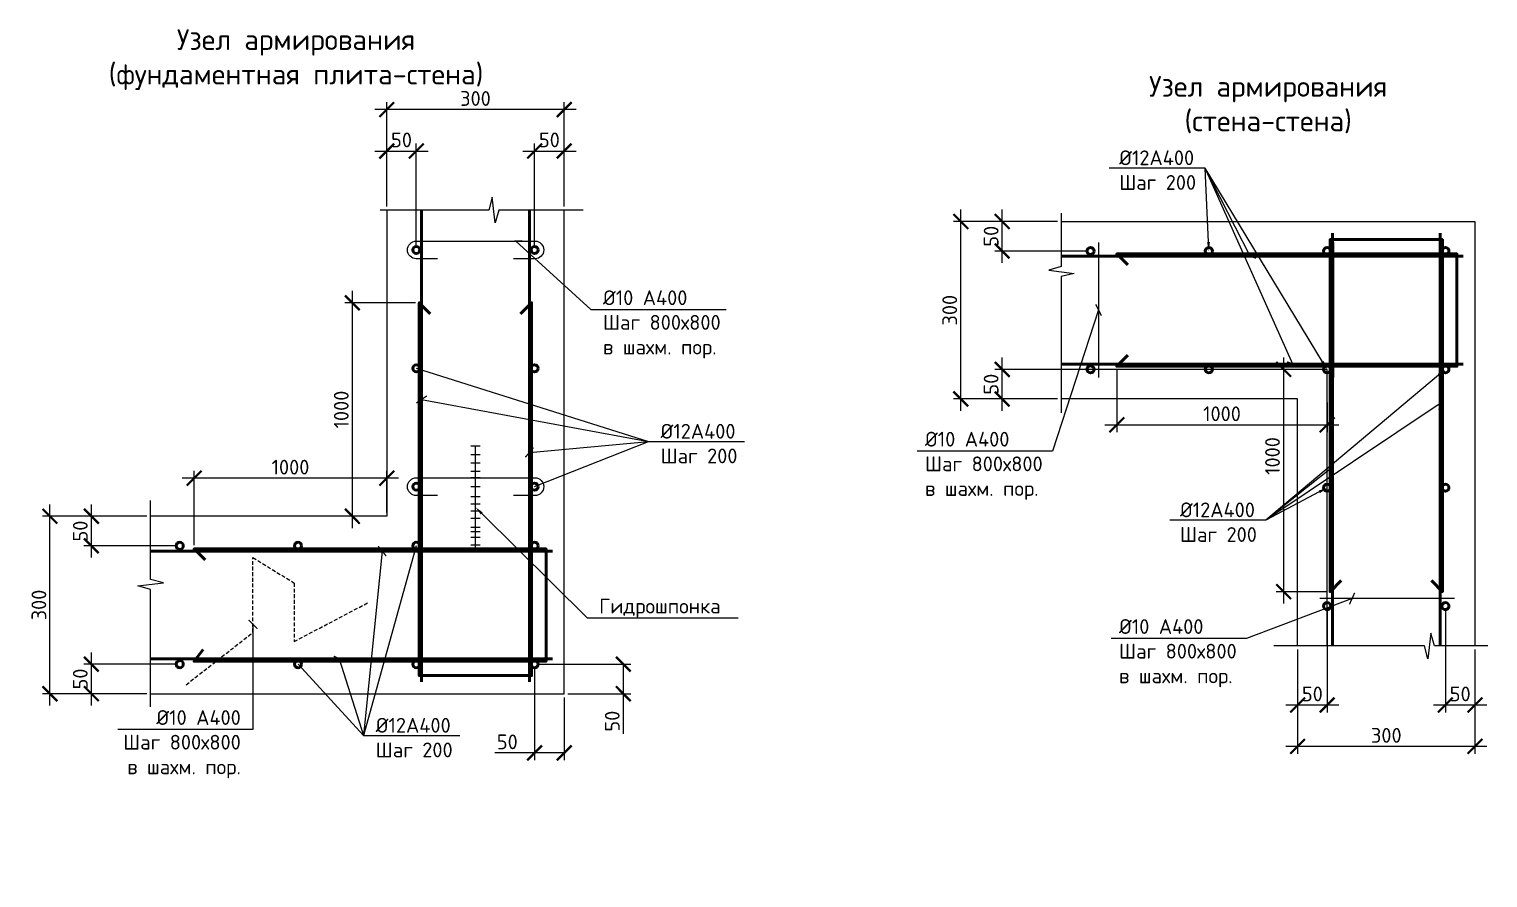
# Model space of a CAD drawing. Header units: millimetres. Extents: x 4549725 to 4654742, y -2132028 to -2073990.
# Drawn here: x 4562671 to 4565137, y -2117847 to -2116412 of the extents above; entities that cross this region are included whole.
import ezdxf
from ezdxf import colors
from ezdxf.entities.mleader import LeaderData, LeaderLine
from ezdxf.math import Vec2, Vec3

# ---------------------------------------------------------------- set-up
doc = ezdxf.new("R2010")
doc.units = ezdxf.units.MM
doc.linetypes.add('HIDDEN', pattern=[9.525, 6.35, -3.175])
doc.layers.get('Defpoints').update_dxf_attribs({"color": 3})
for name, color, linetype, lineweight in [('второстепенные', 7, 'Continuous', 25), ('выноски', 7, 'Continuous', 20), ('невидимые', 7, 'HIDDEN', 18), ('основная конструкция', 7, 'Continuous', 50), ('Текст', 7, 'Continuous', 18)]:
    doc.layers.add(name, color=color, linetype=linetype, lineweight=lineweight)
doc.layers.add('Размеры', color=7, linetype='Continuous')
doc.styles.add('ISOCPEUR', font='isocpeur.ttf')
doc.dimstyles.new('SPDS-ISOCUP', dxfattribs={"dimscale": 100, "dimtxt": 2.5, "dimasz": 2.5, "dimexe": 1.25, "dimexo": 0.625, "dimtad": 1, "dimdec": 0, "dimrnd": 0.001, "dimtxsty": 'ISOCPEUR', "dimblk": 'ARCHTICK', "dimcen": 2.5, "dimdle": 2, "dimadec": 0, "dimazin": 2, "dimtfac": 0.75, "dimtdec": 0, "dimtmove": 1, "dimatfit": 3, "dimfxl": 1, "dimtolj": 1, "dimarcsym": 1})

# ---------------------------------------------------------------- blocks, each defined once
blk = doc.blocks.new('_ArchTick')
at = {"color": 0, "linetype": 'ByBlock', "const_width": 0.15}
blk.add_lwpolyline([(-0.5, -0.5), (0.5, 0.5)], dxfattribs=at)
blk = doc.blocks.new('_None')
blk = doc.blocks.new('*D173')
at = {"layer": 'Defpoints', "color": 0, "transparency": 16777216}
for p in [(4562775.8, -2117485.6), (4562925.3, -2117485.6), (4562875.8, -2117535.6)]:
    blk.add_point(p, dxfattribs=at)
at = {"layer": 'Размеры', "color": 0, "lineweight": -2, "transparency": 16777216}
for p, q in [((4562775.8, -2117555.6), (4562775.8, -2117465.6)), ((4562919.1, -2117485.6), (4562763.3, -2117485.6)), ((4562869.6, -2117535.6), (4562763.3, -2117535.6))]:
    blk.add_line(p, q, dxfattribs=at)
at = {"layer": 'Размеры', "color": 0, "lineweight": -2, "transparency": 16777216, "xscale": 25, "yscale": 25, "zscale": 25}
for p, rotation in [((4562775.8, -2117485.6), 90), ((4562775.8, -2117535.6), 270)]:
    blk.add_blockref('_ArchTick', p, dxfattribs=dict(at, rotation=rotation))
at = {"layer": 'Размеры', "color": 0, "transparency": 16777216, "insert": (4562757.1, -2117510.6), "char_height": 25, "attachment_point": 5, "rotation": 90, "style": 'ISOCPEUR'}
blk.add_mtext('\\A1;50', dxfattribs=at)
blk = doc.blocks.new('*D174')
at = {"layer": 'Defpoints', "color": 0, "transparency": 16777216}
for p in [(4562775.8, -2117235.6), (4562875.8, -2117235.6), (4562925.3, -2117285.6)]:
    blk.add_point(p, dxfattribs=at)
at = {"layer": 'Размеры', "color": 0, "lineweight": -2, "transparency": 16777216}
for p, q in [((4562775.8, -2117305.6), (4562775.8, -2117215.6)), ((4562869.6, -2117235.6), (4562763.3, -2117235.6)), ((4562919.1, -2117285.6), (4562763.3, -2117285.6))]:
    blk.add_line(p, q, dxfattribs=at)
at = {"layer": 'Размеры', "color": 0, "lineweight": -2, "transparency": 16777216, "xscale": 25, "yscale": 25, "zscale": 25}
for p, rotation in [((4562775.8, -2117235.6), 90), ((4562775.8, -2117285.6), 270)]:
    blk.add_blockref('_ArchTick', p, dxfattribs=dict(at, rotation=rotation))
at = {"layer": 'Размеры', "color": 0, "transparency": 16777216, "insert": (4562757.1, -2117260.6), "char_height": 25, "attachment_point": 5, "rotation": 90, "style": 'ISOCPEUR'}
blk.add_mtext('\\A1;50', dxfattribs=at)
blk = doc.blocks.new('*D175')
at = {"layer": 'Defpoints', "color": 0, "transparency": 16777216}
for p in [(4563325.3, -2116618.4), (4563275.3, -2116718.4), (4563325.3, -2116785.6)]:
    blk.add_point(p, dxfattribs=at)
at = {"layer": 'Размеры', "color": 0, "lineweight": -2, "transparency": 16777216}
for p, q in [((4563255.3, -2116618.4), (4563345.3, -2116618.4)), ((4563275.3, -2116712.1), (4563275.3, -2116605.9)), ((4563325.3, -2116779.4), (4563325.3, -2116605.9))]:
    blk.add_line(p, q, dxfattribs=at)
at = {"layer": 'Размеры', "color": 0, "lineweight": -2, "transparency": 16777216, "xscale": 25, "yscale": 25, "zscale": 25, "rotation": 180}
blk.add_blockref('_ArchTick', (4563275.3, -2116618.4), dxfattribs=at)
at = {"layer": 'Размеры', "color": 0, "lineweight": -2, "transparency": 16777216, "xscale": 25, "yscale": 25, "zscale": 25}
blk.add_blockref('_ArchTick', (4563325.3, -2116618.4), dxfattribs=at)
at = {"layer": 'Размеры', "color": 0, "transparency": 16777216, "insert": (4563300.3, -2116599.6), "char_height": 25, "attachment_point": 5, "style": 'ISOCPEUR'}
blk.add_mtext('\\A1;50', dxfattribs=at)
blk = doc.blocks.new('*D176')
at = {"layer": 'Defpoints', "color": 0, "transparency": 16777216}
for p in [(4563575.3, -2116618.4), (4563575.3, -2116718.4), (4563525.3, -2116785.6)]:
    blk.add_point(p, dxfattribs=at)
at = {"layer": 'Размеры', "color": 0, "lineweight": -2, "transparency": 16777216}
for p, q in [((4563505.3, -2116618.4), (4563595.3, -2116618.4)), ((4563525.3, -2116779.4), (4563525.3, -2116605.9)), ((4563575.3, -2116712.1), (4563575.3, -2116605.9))]:
    blk.add_line(p, q, dxfattribs=at)
at = {"layer": 'Размеры', "color": 0, "lineweight": -2, "transparency": 16777216, "xscale": 25, "yscale": 25, "zscale": 25, "rotation": 180}
blk.add_blockref('_ArchTick', (4563525.3, -2116618.4), dxfattribs=at)
at = {"layer": 'Размеры', "color": 0, "lineweight": -2, "transparency": 16777216, "xscale": 25, "yscale": 25, "zscale": 25}
blk.add_blockref('_ArchTick', (4563575.3, -2116618.4), dxfattribs=at)
at = {"layer": 'Размеры', "color": 0, "transparency": 16777216, "insert": (4563550.3, -2116599.6), "char_height": 25, "attachment_point": 5, "style": 'ISOCPEUR'}
blk.add_mtext('\\A1;50', dxfattribs=at)
blk = doc.blocks.new('*D177')
at = {"layer": 'Defpoints', "color": 0, "transparency": 16777216}
for p in [(4563525.3, -2117485.6), (4563575.3, -2117535.6), (4563575.3, -2117635.6)]:
    blk.add_point(p, dxfattribs=at)
at = {"layer": 'Размеры', "color": 0, "lineweight": -2, "transparency": 16777216}
for p, q in [((4563525.3, -2117491.9), (4563525.3, -2117648.1)), ((4563575.3, -2117541.9), (4563575.3, -2117648.1)), ((4563525.3, -2117635.6), (4563457.8, -2117635.6)), ((4563575.3, -2117635.6), (4563505.3, -2117635.6))]:
    blk.add_line(p, q, dxfattribs=at)
at = {"layer": 'Размеры', "color": 0, "lineweight": -2, "transparency": 16777216, "xscale": 25, "yscale": 25, "zscale": 25, "rotation": 180}
blk.add_blockref('_ArchTick', (4563525.3, -2117635.6), dxfattribs=at)
at = {"layer": 'Размеры', "color": 0, "lineweight": -2, "transparency": 16777216, "xscale": 25, "yscale": 25, "zscale": 25}
blk.add_blockref('_ArchTick', (4563575.3, -2117635.6), dxfattribs=at)
at = {"layer": 'Размеры', "color": 0, "transparency": 16777216, "insert": (4563479.1, -2117616.9), "char_height": 25, "attachment_point": 5, "style": 'ISOCPEUR'}
blk.add_mtext('\\A1;50', dxfattribs=at)
blk = doc.blocks.new('*D178')
at = {"layer": 'Defpoints', "color": 0, "transparency": 16777216}
for p in [(4563525.3, -2117485.6), (4563675.3, -2117485.6), (4563575.3, -2117535.6)]:
    blk.add_point(p, dxfattribs=at)
at = {"layer": 'Размеры', "color": 0, "lineweight": -2, "transparency": 16777216}
for p, q in [((4563531.6, -2117485.6), (4563687.8, -2117485.6)), ((4563675.3, -2117485.6), (4563675.3, -2117555.6)), ((4563581.6, -2117535.6), (4563687.8, -2117535.6)), ((4563675.3, -2117535.6), (4563675.3, -2117603.1))]:
    blk.add_line(p, q, dxfattribs=at)
at = {"layer": 'Размеры', "color": 0, "lineweight": -2, "transparency": 16777216, "xscale": 25, "yscale": 25, "zscale": 25}
for p, rotation in [((4563675.3, -2117485.6), 90), ((4563675.3, -2117535.6), 270)]:
    blk.add_blockref('_ArchTick', p, dxfattribs=dict(at, rotation=rotation))
at = {"layer": 'Размеры', "color": 0, "transparency": 16777216, "insert": (4563656.6, -2117581.9), "char_height": 25, "attachment_point": 5, "rotation": 90, "style": 'ISOCPEUR'}
blk.add_mtext('\\A1;50', dxfattribs=at)
blk = doc.blocks.new('*D179')
at = {"layer": 'Defpoints', "color": 0, "transparency": 16777216}
for p in [(4564815.4, -2116987.4), (4564791.8, -2117363.1), (4564870.3, -2117363.1)]:
    blk.add_point(p, dxfattribs=at)
at = {"layer": 'Размеры', "color": 0, "lineweight": -2, "transparency": 16777216}
for p, q in [((4564791.8, -2116967.4), (4564791.8, -2117383.1)), ((4564809.2, -2116987.4), (4564779.3, -2116987.4)), ((4564864, -2117363.1), (4564779.3, -2117363.1))]:
    blk.add_line(p, q, dxfattribs=at)
at = {"layer": 'Размеры', "color": 0, "lineweight": -2, "transparency": 16777216, "xscale": 25, "yscale": 25, "zscale": 25}
for p, rotation in [((4564791.8, -2116987.4), 90), ((4564791.8, -2117363.1), 270)]:
    blk.add_blockref('_ArchTick', p, dxfattribs=dict(at, rotation=rotation))
at = {"layer": 'Размеры', "color": 0, "transparency": 16777216, "insert": (4564773, -2117133.8), "char_height": 25, "attachment_point": 5, "rotation": 90, "style": 'ISOCPEUR'}
blk.add_mtext('\\A1;1000', dxfattribs=at)
blk = doc.blocks.new('*D180')
at = {"layer": 'Defpoints', "color": 0, "transparency": 16777216}
for p in [(4562705.8, -2117235.6), (4562875.8, -2117235.6), (4562875.8, -2117535.6)]:
    blk.add_point(p, dxfattribs=at)
at = {"layer": 'Размеры', "color": 0, "lineweight": -2, "transparency": 16777216}
for p, q in [((4562705.8, -2117555.6), (4562705.8, -2117215.6)), ((4562869.6, -2117235.6), (4562693.3, -2117235.6)), ((4562869.6, -2117535.6), (4562693.3, -2117535.6))]:
    blk.add_line(p, q, dxfattribs=at)
at = {"layer": 'Размеры', "color": 0, "lineweight": -2, "transparency": 16777216, "xscale": 25, "yscale": 25, "zscale": 25}
for p, rotation in [((4562705.8, -2117235.6), 90), ((4562705.8, -2117535.6), 270)]:
    blk.add_blockref('_ArchTick', p, dxfattribs=dict(at, rotation=rotation))
at = {"layer": 'Размеры', "color": 0, "transparency": 16777216, "insert": (4562687.1, -2117385.6), "char_height": 25, "attachment_point": 5, "rotation": 90, "style": 'ISOCPEUR'}
blk.add_mtext('\\A1;300', dxfattribs=at)
blk = doc.blocks.new('*D181')
at = {"layer": 'Defpoints', "color": 0, "transparency": 16777216}
for p in [(4563275.3, -2116548.4), (4563275.3, -2116718.4), (4563575.3, -2116718.4)]:
    blk.add_point(p, dxfattribs=at)
at = {"layer": 'Размеры', "color": 0, "lineweight": -2, "transparency": 16777216}
for p, q in [((4563595.3, -2116548.4), (4563255.3, -2116548.4)), ((4563275.3, -2116712.1), (4563275.3, -2116535.9)), ((4563575.3, -2116712.1), (4563575.3, -2116535.9))]:
    blk.add_line(p, q, dxfattribs=at)
at = {"layer": 'Размеры', "color": 0, "lineweight": -2, "transparency": 16777216, "xscale": 25, "yscale": 25, "zscale": 25, "rotation": 180}
blk.add_blockref('_ArchTick', (4563275.3, -2116548.4), dxfattribs=at)
at = {"layer": 'Размеры', "color": 0, "lineweight": -2, "transparency": 16777216, "xscale": 25, "yscale": 25, "zscale": 25}
blk.add_blockref('_ArchTick', (4563575.3, -2116548.4), dxfattribs=at)
at = {"layer": 'Размеры', "color": 0, "transparency": 16777216, "insert": (4563425.3, -2116529.6), "char_height": 25, "attachment_point": 5, "style": 'ISOCPEUR'}
blk.add_mtext('\\A1;300', dxfattribs=at)
blk = doc.blocks.new('*D182')
at = {"layer": 'Defpoints', "color": 0, "transparency": 16777216}
for p in [(4564509.7, -2116982.2), (4564865.4, -2117037.4), (4564865.4, -2117081.1)]:
    blk.add_point(p, dxfattribs=at)
at = {"layer": 'Размеры', "color": 0, "lineweight": -2, "transparency": 16777216}
for p, q in [((4564509.7, -2116988.5), (4564509.7, -2117093.6)), ((4564865.4, -2117043.6), (4564865.4, -2117093.6)), ((4564489.7, -2117081.1), (4564885.4, -2117081.1))]:
    blk.add_line(p, q, dxfattribs=at)
at = {"layer": 'Размеры', "color": 0, "lineweight": -2, "transparency": 16777216, "xscale": 25, "yscale": 25, "zscale": 25, "rotation": 180}
blk.add_blockref('_ArchTick', (4564509.7, -2117081.1), dxfattribs=at)
at = {"layer": 'Размеры', "color": 0, "lineweight": -2, "transparency": 16777216, "xscale": 25, "yscale": 25, "zscale": 25}
blk.add_blockref('_ArchTick', (4564865.4, -2117081.1), dxfattribs=at)
at = {"layer": 'Размеры', "color": 0, "transparency": 16777216, "insert": (4564687.6, -2117062.4), "char_height": 25, "attachment_point": 5, "style": 'ISOCPEUR'}
blk.add_mtext('\\A1;1000', dxfattribs=at)
blk = doc.blocks.new('*D183')
at = {"layer": 'Defpoints', "color": 0, "transparency": 16777216}
for p in [(4564315.9, -2116987.4), (4564465.4, -2116987.4), (4564415.9, -2117037.4)]:
    blk.add_point(p, dxfattribs=at)
at = {"layer": 'Размеры', "color": 0, "lineweight": -2, "transparency": 16777216}
for p, q in [((4564315.9, -2117057.4), (4564315.9, -2116967.4)), ((4564459.2, -2116987.4), (4564303.4, -2116987.4)), ((4564409.7, -2117037.4), (4564303.4, -2117037.4))]:
    blk.add_line(p, q, dxfattribs=at)
at = {"layer": 'Размеры', "color": 0, "lineweight": -2, "transparency": 16777216, "xscale": 25, "yscale": 25, "zscale": 25}
for p, rotation in [((4564315.9, -2116987.4), 90), ((4564315.9, -2117037.4), 270)]:
    blk.add_blockref('_ArchTick', p, dxfattribs=dict(at, rotation=rotation))
at = {"layer": 'Размеры', "color": 0, "transparency": 16777216, "insert": (4564297.2, -2117012.4), "char_height": 25, "attachment_point": 5, "rotation": 90, "style": 'ISOCPEUR'}
blk.add_mtext('\\A1;50', dxfattribs=at)
blk = doc.blocks.new('*D184')
at = {"layer": 'Defpoints', "color": 0, "transparency": 16777216}
for p in [(4564315.9, -2116737.4), (4564415.9, -2116737.4), (4564465.4, -2116787.4)]:
    blk.add_point(p, dxfattribs=at)
at = {"layer": 'Размеры', "color": 0, "lineweight": -2, "transparency": 16777216}
for p, q in [((4564315.9, -2116807.4), (4564315.9, -2116717.4)), ((4564409.7, -2116737.4), (4564303.4, -2116737.4)), ((4564459.2, -2116787.4), (4564303.4, -2116787.4))]:
    blk.add_line(p, q, dxfattribs=at)
at = {"layer": 'Размеры', "color": 0, "lineweight": -2, "transparency": 16777216, "xscale": 25, "yscale": 25, "zscale": 25}
for p, rotation in [((4564315.9, -2116737.4), 90), ((4564315.9, -2116787.4), 270)]:
    blk.add_blockref('_ArchTick', p, dxfattribs=dict(at, rotation=rotation))
at = {"layer": 'Размеры', "color": 0, "transparency": 16777216, "insert": (4564297.2, -2116762.4), "char_height": 25, "attachment_point": 5, "rotation": 90, "style": 'ISOCPEUR'}
blk.add_mtext('\\A1;50', dxfattribs=at)
blk = doc.blocks.new('*D185')
at = {"layer": 'Defpoints', "color": 0, "transparency": 16777216}
for p in [(4564245.9, -2116737.4), (4564415.9, -2116737.4), (4564415.9, -2117037.4)]:
    blk.add_point(p, dxfattribs=at)
at = {"layer": 'Размеры', "color": 0, "lineweight": -2, "transparency": 16777216}
for p, q in [((4564245.9, -2117057.4), (4564245.9, -2116717.4)), ((4564409.7, -2116737.4), (4564233.4, -2116737.4)), ((4564409.7, -2117037.4), (4564233.4, -2117037.4))]:
    blk.add_line(p, q, dxfattribs=at)
at = {"layer": 'Размеры', "color": 0, "lineweight": -2, "transparency": 16777216, "xscale": 25, "yscale": 25, "zscale": 25}
for p, rotation in [((4564245.9, -2116737.4), 90), ((4564245.9, -2117037.4), 270)]:
    blk.add_blockref('_ArchTick', p, dxfattribs=dict(at, rotation=rotation))
at = {"layer": 'Размеры', "color": 0, "transparency": 16777216, "insert": (4564227.2, -2116887.4), "char_height": 25, "attachment_point": 5, "rotation": 90, "style": 'ISOCPEUR'}
blk.add_mtext('\\A1;300', dxfattribs=at)
blk = doc.blocks.new('*D186')
at = {"layer": 'Defpoints', "color": 0, "transparency": 16777216}
for p in [(4564865.4, -2117387.4), (4564815.4, -2117454.6), (4564865.4, -2117554.6)]:
    blk.add_point(p, dxfattribs=at)
at = {"layer": 'Размеры', "color": 0, "lineweight": -2, "transparency": 16777216}
for p, q in [((4564865.4, -2117393.6), (4564865.4, -2117567.1)), ((4564815.4, -2117460.9), (4564815.4, -2117567.1)), ((4564795.4, -2117554.6), (4564885.4, -2117554.6))]:
    blk.add_line(p, q, dxfattribs=at)
at = {"layer": 'Размеры', "color": 0, "lineweight": -2, "transparency": 16777216, "xscale": 25, "yscale": 25, "zscale": 25, "rotation": 180}
blk.add_blockref('_ArchTick', (4564815.4, -2117554.6), dxfattribs=at)
at = {"layer": 'Размеры', "color": 0, "lineweight": -2, "transparency": 16777216, "xscale": 25, "yscale": 25, "zscale": 25}
blk.add_blockref('_ArchTick', (4564865.4, -2117554.6), dxfattribs=at)
at = {"layer": 'Размеры', "color": 0, "transparency": 16777216, "insert": (4564840.4, -2117535.9), "char_height": 25, "attachment_point": 5, "style": 'ISOCPEUR'}
blk.add_mtext('\\A1;50', dxfattribs=at)
blk = doc.blocks.new('*D187')
at = {"layer": 'Defpoints', "color": 0, "transparency": 16777216}
for p in [(4565065.4, -2117387.4), (4565115.4, -2117454.6), (4565115.4, -2117554.6)]:
    blk.add_point(p, dxfattribs=at)
at = {"layer": 'Размеры', "color": 0, "lineweight": -2, "transparency": 16777216}
for p, q in [((4565065.4, -2117393.6), (4565065.4, -2117567.1)), ((4565115.4, -2117460.9), (4565115.4, -2117567.1)), ((4565045.4, -2117554.6), (4565135.4, -2117554.6))]:
    blk.add_line(p, q, dxfattribs=at)
at = {"layer": 'Размеры', "color": 0, "lineweight": -2, "transparency": 16777216, "xscale": 25, "yscale": 25, "zscale": 25, "rotation": 180}
blk.add_blockref('_ArchTick', (4565065.4, -2117554.6), dxfattribs=at)
at = {"layer": 'Размеры', "color": 0, "lineweight": -2, "transparency": 16777216, "xscale": 25, "yscale": 25, "zscale": 25}
blk.add_blockref('_ArchTick', (4565115.4, -2117554.6), dxfattribs=at)
at = {"layer": 'Размеры', "color": 0, "transparency": 16777216, "insert": (4565090.4, -2117535.9), "char_height": 25, "attachment_point": 5, "style": 'ISOCPEUR'}
blk.add_mtext('\\A1;50', dxfattribs=at)
blk = doc.blocks.new('*D188')
at = {"layer": 'Defpoints', "color": 0, "transparency": 16777216}
for p in [(4564815.4, -2117454.6), (4565115.4, -2117454.6), (4564815.4, -2117624.6)]:
    blk.add_point(p, dxfattribs=at)
at = {"layer": 'Размеры', "color": 0, "lineweight": -2, "transparency": 16777216}
for p, q in [((4564815.4, -2117460.9), (4564815.4, -2117637.1)), ((4565115.4, -2117460.9), (4565115.4, -2117637.1)), ((4565135.4, -2117624.6), (4564795.4, -2117624.6))]:
    blk.add_line(p, q, dxfattribs=at)
at = {"layer": 'Размеры', "color": 0, "lineweight": -2, "transparency": 16777216, "xscale": 25, "yscale": 25, "zscale": 25, "rotation": 180}
blk.add_blockref('_ArchTick', (4564815.4, -2117624.6), dxfattribs=at)
at = {"layer": 'Размеры', "color": 0, "lineweight": -2, "transparency": 16777216, "xscale": 25, "yscale": 25, "zscale": 25}
blk.add_blockref('_ArchTick', (4565115.4, -2117624.6), dxfattribs=at)
at = {"layer": 'Размеры', "color": 0, "transparency": 16777216, "insert": (4564965.4, -2117605.9), "char_height": 25, "attachment_point": 5, "style": 'ISOCPEUR'}
blk.add_mtext('\\A1;300', dxfattribs=at)
blk = doc.blocks.new('*D189')
at = {"layer": 'Defpoints', "color": 0, "transparency": 16777216}
for p in [(4563217.1, -2116874.9), (4563330.2, -2116874.9), (4563275.3, -2117235.6)]:
    blk.add_point(p, dxfattribs=at)
at = {"layer": 'Размеры', "color": 0, "lineweight": -2, "transparency": 16777216}
for p, q in [((4563217.1, -2117255.6), (4563217.1, -2116854.9)), ((4563323.9, -2116874.9), (4563204.6, -2116874.9)), ((4563269.1, -2117235.6), (4563204.6, -2117235.6))]:
    blk.add_line(p, q, dxfattribs=at)
at = {"layer": 'Размеры', "color": 0, "lineweight": -2, "transparency": 16777216, "xscale": 25, "yscale": 25, "zscale": 25}
for p, rotation in [((4563217.1, -2116874.9), 90), ((4563217.1, -2117235.6), 270)]:
    blk.add_blockref('_ArchTick', p, dxfattribs=dict(at, rotation=rotation))
at = {"layer": 'Размеры', "color": 0, "transparency": 16777216, "insert": (4563198.4, -2117055.3), "char_height": 25, "attachment_point": 5, "rotation": 90, "style": 'ISOCPEUR'}
blk.add_mtext('\\A1;1000', dxfattribs=at)
blk = doc.blocks.new('*D190')
at = {"layer": 'Defpoints', "color": 0, "transparency": 16777216}
for p in [(4562949.6, -2117171.3), (4563275.3, -2117235.6), (4562949.6, -2117290.8)]:
    blk.add_point(p, dxfattribs=at)
at = {"layer": 'Размеры', "color": 0, "lineweight": -2, "transparency": 16777216}
for p, q in [((4562949.6, -2117284.5), (4562949.6, -2117158.8)), ((4563275.3, -2117229.4), (4563275.3, -2117158.8)), ((4563295.3, -2117171.3), (4562929.6, -2117171.3))]:
    blk.add_line(p, q, dxfattribs=at)
at = {"layer": 'Размеры', "color": 0, "lineweight": -2, "transparency": 16777216, "xscale": 25, "yscale": 25, "zscale": 25, "rotation": 180}
blk.add_blockref('_ArchTick', (4562949.6, -2117171.3), dxfattribs=at)
at = {"layer": 'Размеры', "color": 0, "lineweight": -2, "transparency": 16777216, "xscale": 25, "yscale": 25, "zscale": 25}
blk.add_blockref('_ArchTick', (4563275.3, -2117171.3), dxfattribs=at)
at = {"layer": 'Размеры', "color": 0, "transparency": 16777216, "insert": (4563112.5, -2117152.6), "char_height": 25, "attachment_point": 5, "style": 'ISOCPEUR'}
blk.add_mtext('\\A1;1000', dxfattribs=at)

msp = doc.modelspace()

# ---------------------------------------------------------------- linework, layer by layer
at = {"layer": 'второстепенные', "ltscale": 100}
for p, q in [((4564478.9, -2116773.1), (4564478.9, -2117000.9)), ((4564875.9, -2116773.1), (4564875.9, -2117000.9)), ((4565080.6, -2116977.5), (4564902.9, -2116977.5)), ((4563417.3, -2117116.4), (4563433.4, -2117116.4)), ((4563425.3, -2117290.8), (4563425.3, -2117116.3)), ((4563417.3, -2117131.4), (4563433.4, -2117131.4)), ((4563417.3, -2117145.5), (4563433.4, -2117145.5)), ((4563417.3, -2117159.2), (4563433.4, -2117159.2)), ((4563417.3, -2117170.4), (4563433.4, -2117170.4)), ((4563417.3, -2117185.5), (4563433.4, -2117185.5)), ((4563417.3, -2117202.4), (4563433.4, -2117202.4)), ((4563417.3, -2117214.7), (4563433.4, -2117214.7)), ((4563417.3, -2117226.7), (4563433.4, -2117226.7)), ((4563417.3, -2117239.1), (4563433.4, -2117239.1)), ((4563417.3, -2117253.8), (4563433.4, -2117253.8)), ((4563417.3, -2117261.5), (4563433.4, -2117261.5)), ((4563417.3, -2117271.1), (4563433.4, -2117271.1)), ((4563417.3, -2117283.9), (4563433.4, -2117283.9)), ((4565080.6, -2117374.8), (4564852.9, -2117374.8))]:
    msp.add_line(p, q, dxfattribs=at)
for points in [[(4562875.8, -2117535.6), (4563575.3, -2117535.6), (4563575.3, -2116718.4)], [(4563275.3, -2116718.4), (4563275.3, -2117235.6), (4562875.8, -2117235.6)], [(4564415.9, -2116737.4), (4565115.4, -2116737.4), (4565115.4, -2117454.6)], [(4564865.4, -2117454.6), (4564865.4, -2116987.4), (4564415.9, -2116987.4)], [(4564815.4, -2117454.6), (4564815.4, -2117037.4), (4564415.9, -2117037.4)]]:
    msp.add_lwpolyline(points, dxfattribs=at)
at = {"layer": 'второстепенные', "linetype": 'ByBlock'}
for points in [[(4563361.3, -2116800.6), (4563325.3, -2116800.6, -1), (4563325.3, -2116770.6), (4563525.8, -2116770.6, -1), (4563525.8, -2116800.6), (4563489.8, -2116800.6)], [(4563361.3, -2117200.6), (4563325.3, -2117200.6, -1), (4563325.3, -2117170.6), (4563525.8, -2117170.6, -1), (4563525.8, -2117200.6), (4563489.8, -2117200.6)]]:
    msp.add_lwpolyline(points, format="xyb", dxfattribs=at)
at = {"layer": 'выноски'}
for points in [[(4563607.6, -2116718.4), (4563464.6, -2116718.4), (4563458.5, -2116739.7), (4563453.4, -2116696.4), (4563447.9, -2116718.4), (4563264.3, -2116718.4)], [(4564415.9, -2116723.4), (4564415.9, -2116813.8), (4564394.6, -2116820), (4564437.9, -2116825.1), (4564415.9, -2116830.5), (4564415.9, -2117060.7)], [(4562875.8, -2117557.5), (4562875.8, -2117359.2), (4562854.5, -2117353), (4562897.8, -2117347.9), (4562875.8, -2117342.5), (4562875.8, -2117208.9)], [(4565137.1, -2117454.6), (4565046.7, -2117454.6), (4565040.6, -2117433.3), (4565035.5, -2117476.6), (4565030, -2117454.6), (4564775, -2117454.6)]]:
    msp.add_lwpolyline(points, dxfattribs=at)
at = {"layer": 'невидимые'}
for p, q in [((4563049.1, -2117431.9), (4563049.1, -2117305.5)), ((4563049.1, -2117305.5), (4563119, -2117348.5)), ((4563119, -2117348.5), (4563119, -2117447.2)), ((4563119, -2117447.2), (4563244.9, -2117381)), ((4562936, -2117520.3), (4563049.1, -2117431.9))]:
    msp.add_line(p, q, dxfattribs=at)
at = {"layer": 'основная конструкция', "ltscale": 100}
for p, q in [((4563334.2, -2117515.6), (4563334.2, -2116718.4)), ((4563516.4, -2117515.6), (4563516.4, -2116718.4)), ((4564874.3, -2116757.4), (4564874.3, -2117454.6)), ((4565056.5, -2116757.4), (4565056.5, -2117454.6)), ((4565095.4, -2116796.2), (4564415.9, -2116796.2)), ((4565095.4, -2116978.5), (4564415.9, -2116978.5)), ((4563555.3, -2117294.5), (4562875.8, -2117294.5)), ((4563555.3, -2117476.8), (4562875.8, -2117476.8))]:
    msp.add_line(p, q, dxfattribs=at)
for points in [[(4564889, -2117344.4), (4564870.3, -2117363.1), (4564870.3, -2116768.1), (4565015.3, -2116768.1), (4565060.3, -2116768.1), (4565060.3, -2117363.1), (4565041.6, -2117344.4)], [(4564528.4, -2116810.9), (4564509.7, -2116792.2), (4565084.7, -2116792.2), (4565084.7, -2116837.2), (4565084.7, -2116982.2), (4564509.7, -2116982.2), (4564528.4, -2116963.6)], [(4563348.9, -2116893.6), (4563330.2, -2116874.9), (4563330.2, -2117504.9), (4563520.2, -2117504.9), (4563520.2, -2116874.9), (4563501.5, -2116893.6)], [(4562965.1, -2117461), (4562949.6, -2117480.8), (4563544.6, -2117480.8), (4563544.6, -2117290.8), (4562949.6, -2117290.8), (4562968.3, -2117309.4)]]:
    msp.add_lwpolyline(points, dxfattribs=at)
for centre in [(4563325.3, -2116785.6), (4563525.3, -2116785.6), (4564465.4, -2116787.4), (4564665.4, -2116787.4), (4564865.4, -2116787.4), (4565065.4, -2116787.4), (4565065.4, -2116787.4), (4563325.3, -2116985.6), (4563525.3, -2116985.6), (4564465.4, -2116987.4), (4564665.4, -2116987.4), (4564865.4, -2116987.4), (4565065.4, -2116987.4), (4565065.4, -2116987.4), (4563325.3, -2117185.6), (4563525.3, -2117185.6), (4564865.4, -2117187.4), (4565065.4, -2117187.4), (4562925.3, -2117285.6), (4563125.3, -2117285.6), (4563325.3, -2117285.6), (4563525.3, -2117285.6), (4564865.4, -2117387.4), (4565065.4, -2117387.4), (4562925.3, -2117485.6), (4563125.3, -2117485.6), (4563325.3, -2117485.6), (4563325.3, -2117485.6), (4563525.3, -2117485.6), (4563525.3, -2117485.6)]:
    msp.add_circle(centre, 6, dxfattribs=at)

# ---------------------------------------------------------------- texts
at = {"layer": 'Текст', "ltscale": 0.02, "char_height": 35, "width": 1431.514, "attachment_point": 5, "style": 'ISOCPEUR'}
for s, insert in [('\\pxqc;Узел армирования \\P(фундаментная плита-стена)', (4563121.9, -2116464)), ('\\pxqc;Узел армирования \\P(стена-стена)', (4564765.7, -2116540))]:
    msp.add_mtext(s, dxfattribs=dict(at, insert=insert))

# ---------------------------------------------------------------- dimensions: what is measured, and where the dimension line sits
at = {"layer": 'Размеры'}
for base, p1, p2, picture, middle in [((4563275.3, -2116548.4), (4563575.3, -2116718.4), (4563275.3, -2116718.4), '*D181', (4563425.3, -2116529.6)), ((4563325.3, -2116618.4), (4563275.3, -2116718.4), (4563325.3, -2116785.6), '*D175', (4563300.3, -2116599.6)), ((4563575.3, -2116618.4), (4563525.3, -2116785.6), (4563575.3, -2116718.4), '*D176', (4563550.3, -2116599.6)), ((4564865.4, -2117554.6), (4564815.4, -2117454.6), (4564865.4, -2117387.4), '*D186', (4564840.4, -2117535.9)), ((4565115.4, -2117554.6), (4565065.4, -2117387.4), (4565115.4, -2117454.6), '*D187', (4565090.4, -2117535.9)), ((4564815.4, -2117624.6), (4565115.4, -2117454.6), (4564815.4, -2117454.6), '*D188', (4564965.4, -2117605.9))]:
    dim = msp.add_linear_dim(base=base, p1=p1, p2=p2, dimstyle='SPDS-ISOCUP', override={"dimscale": 10, "dimtmove": 0}, dxfattribs=at)
    dim.commit()
    dim.dimension.update_dxf_attribs({"geometry": picture, "text_midpoint": middle})
for base, p1, p2, picture, middle in [((4564245.9, -2116737.4), (4564415.9, -2117037.4), (4564415.9, -2116737.4), '*D185', (4564227.2, -2116887.4)), ((4564315.9, -2116737.4), (4564465.4, -2116787.4), (4564415.9, -2116737.4), '*D184', (4564297.2, -2116762.4)), ((4564315.9, -2116987.4), (4564415.9, -2117037.4), (4564465.4, -2116987.4), '*D183', (4564297.2, -2117012.4)), ((4562705.8, -2117235.6), (4562875.8, -2117535.6), (4562875.8, -2117235.6), '*D180', (4562687.1, -2117385.6)), ((4562775.8, -2117235.6), (4562925.3, -2117285.6), (4562875.8, -2117235.6), '*D174', (4562757.1, -2117260.6)), ((4562775.8, -2117485.6), (4562875.8, -2117535.6), (4562925.3, -2117485.6), '*D173', (4562757.1, -2117510.6))]:
    dim = msp.add_linear_dim(base=base, p1=p1, p2=p2, angle=90, dimstyle='SPDS-ISOCUP', override={"dimscale": 10, "dimtmove": 0}, dxfattribs=at)
    dim.commit()
    dim.dimension.update_dxf_attribs({"geometry": picture, "text_midpoint": middle})
dim = msp.add_linear_dim(base=(4563217.1, -2116874.9), p1=(4563275.3, -2117235.6), p2=(4563330.2, -2116874.9), angle=90, text='1000', dimstyle='SPDS-ISOCUP', override={"dimscale": 10, "dimtmove": 0}, dxfattribs=at)
dim.commit()
dim.dimension.update_dxf_attribs({"geometry": '*D189', "text_midpoint": (4563198.4, -2117055.3)})
dim = msp.add_linear_dim(base=(4564791.8, -2117363.1), p1=(4564815.4, -2116987.4), p2=(4564870.3, -2117363.1), angle=90, text='1000', dimstyle='SPDS-ISOCUP', override={"dimscale": 10, "dimtmove": 0}, dxfattribs=at)
dim.commit()
dim.dimension.update_dxf_attribs({"geometry": '*D179', "text_midpoint": (4564791.8, -2117133.8), "dimtype": 160})
for base, p1, p2, picture, middle in [((4564865.4, -2117081.1), (4564509.7, -2116982.2), (4564865.4, -2117037.4), '*D182', (4564687.6, -2117062.4)), ((4562949.6, -2117171.3), (4563275.3, -2117235.6), (4562949.6, -2117290.8), '*D190', (4563112.5, -2117152.6))]:
    dim = msp.add_linear_dim(base=base, p1=p1, p2=p2, text='1000', dimstyle='SPDS-ISOCUP', override={"dimscale": 10, "dimtmove": 0}, dxfattribs=at)
    dim.commit()
    dim.dimension.update_dxf_attribs({"geometry": picture, "text_midpoint": middle})
dim = msp.add_linear_dim(base=(4563575.3, -2117635.6), p1=(4563525.3, -2117485.6), p2=(4563575.3, -2117535.6), dimstyle='SPDS-ISOCUP', override={"dimscale": 10, "dimtmove": 0}, dxfattribs=at)
dim.commit()
dim.dimension.update_dxf_attribs({"geometry": '*D177', "text_midpoint": (4563479.1, -2117635.6), "dimtype": 160})
dim = msp.add_linear_dim(base=(4563675.3, -2117485.6), p1=(4563575.3, -2117535.6), p2=(4563525.3, -2117485.6), angle=90, dimstyle='SPDS-ISOCUP', override={"dimscale": 10, "dimtmove": 0}, dxfattribs=at)
dim.commit()
dim.dimension.update_dxf_attribs({"geometry": '*D178', "text_midpoint": (4563675.3, -2117581.9), "dimtype": 160})

# ---------------------------------------------------------------- leaders
at = {"layer": 'выноски'}
ml = msp.add_multileader_mtext('Standard', dxfattribs=at)
ml.set_content('%%C12А400\\PШаг 200', color=256, style='ISOCPEUR')
ml.set_leader_properties()
ml.build(insert=Vec2(0, 0))
ml.multileader.update_dxf_attribs({"text_left_attachment_type": 6, "text_right_attachment_type": 6, "dogleg_length": 0.05, "arrow_head_size": 15, "scale": 10})
ctx = ml.context
ctx.base_point, ctx.scale, ctx.char_height, ctx.arrow_head_size, ctx.landing_gap_size, ctx.plane_origin = Vec3(4564493.7, -2116647.3), 10, 25, 15, 20, Vec3(4564665.4, -2116787.4)
ctx.left_attachment, ctx.right_attachment = 6, 6
notes = []
notes.append((ctx, [(1, (1, 1, 0), (4564659.2, -2116647.3), (-1, 0), 0.5, [(0, [(4564665.4, -2116787.4)], 0, []), (1, [(4564865.4, -2116987.4)], 0, [])])]))
ctx.mtext.insert, ctx.mtext.flow_direction = Vec3(4564513.7, -2116617.3), 5
ml = msp.add_multileader_mtext('Standard', dxfattribs=at)
ml.set_content('', color=256, style='ISOCPEUR')
ml.set_leader_properties()
ml.set_arrow_properties(name='ARCHTICK')
ml.build(insert=Vec2(0, 0))
ml.multileader.update_dxf_attribs({"text_left_attachment_type": 6, "text_right_attachment_type": 6, "dogleg_length": 0.05, "arrow_head_size": 15, "scale": 10})
ctx = ml.context
ctx.base_point, ctx.scale, ctx.char_height, ctx.arrow_head_size, ctx.landing_gap_size, ctx.plane_origin = Vec3(4564618.7, -2116647.3), 10, 25, 15, 20, Vec3(4564735.2, -2116796.2)
ctx.left_attachment, ctx.right_attachment = 6, 6
notes.append((ctx, [(1, (1, 1, 0), (4564659.2, -2116647.3), (-1, 0), 0.5, [(0, [(4564735.2, -2116796.2)], 0, []), (1, [(4564807.6, -2116978.5)], 0, [])])]))
ctx.mtext.insert, ctx.mtext.flow_direction = Vec3(4564638.7, -2116622.3), 5
ml = msp.add_multileader_mtext('Standard', dxfattribs=at)
ml.set_content('%%C10 А400\\PШаг 800х800\\Pв шахм. пор.', color=256, style='ISOCPEUR')
ml.set_leader_properties()
ml.set_arrow_properties(name='ARCHTICK')
ml.build(insert=Vec2(0, 0))
ml.multileader.update_dxf_attribs({"text_left_attachment_type": 6, "text_right_attachment_type": 6, "dogleg_length": 0.05, "arrow_head_size": 15, "scale": 10})
ctx = ml.context
ctx.base_point, ctx.scale, ctx.char_height, ctx.arrow_head_size, ctx.landing_gap_size, ctx.plane_origin = Vec3(4563620.9, -2116886.3), 10, 25, 15, 20, Vec3(4563368.1, -2116689.7)
ctx.left_attachment, ctx.right_attachment = 6, 6
notes.append((ctx, [(0, (1, 1, 0), (4563620.4, -2116886.3), (1, 0), 0.5, [(0, [(4563493.7, -2116770.6)], 0, [])])]))
ctx.mtext.insert, ctx.mtext.flow_direction = Vec3(4563640.9, -2116853.8), 5
ml = msp.add_multileader_mtext('Standard', dxfattribs=at)
ml.set_content('%%C10 А400\\PШаг 800х800\\Pв шахм. пор.', color=256, style='ISOCPEUR')
ml.set_leader_properties()
ml.set_arrow_properties(name='ARCHTICK')
ml.build(insert=Vec2(0, 0))
ml.multileader.update_dxf_attribs({"text_left_attachment_type": 6, "text_right_attachment_type": 6, "dogleg_length": 0.05, "arrow_head_size": 15, "scale": 10})
ctx = ml.context
ctx.base_point, ctx.scale, ctx.char_height, ctx.arrow_head_size, ctx.landing_gap_size, ctx.plane_origin = Vec3(4564165.4, -2117125.4), 10, 25, 15, 20, Vec3(4564370.4, -2116995.5)
ctx.left_attachment, ctx.right_attachment = 6, 6
notes.append((ctx, [(1, (1, 1, 0), (4564400.9, -2117125.4), (-1, 0), 0.5, [(0, [(4564478.9, -2116887)], 0, [])])]))
ctx.mtext.insert, ctx.mtext.flow_direction = Vec3(4564185.4, -2117092.9), 5
ml = msp.add_multileader_mtext('Standard', dxfattribs=at)
ml.set_content('%%C12А400\\PШаг 200', color=256, style='ISOCPEUR')
ml.set_leader_properties()
ml.set_arrow_properties(name='NONE')
ml.build(insert=Vec2(0, 0))
ml.multileader.update_dxf_attribs({"text_left_attachment_type": 6, "text_right_attachment_type": 6, "dogleg_length": 0.05, "arrow_head_size": 15, "scale": 10})
ctx = ml.context
ctx.base_point, ctx.scale, ctx.char_height, ctx.arrow_head_size, ctx.landing_gap_size, ctx.plane_origin = Vec3(4563718.2, -2117109.5), 10, 25, 15, 20, Vec3(4563425.3, -2116985.6)
ctx.left_attachment, ctx.right_attachment = 6, 6
notes.append((ctx, [(0, (1, 1, 0), (4563717.7, -2117109.5), (1, 0), 0.5, [(0, [(4563325.3, -2116985.6)], 0, []), (1, [(4563525.3, -2117185.6)], 0, [])])]))
ctx.mtext.insert, ctx.mtext.flow_direction = Vec3(4563738.2, -2117079.5), 5
ml = msp.add_multileader_mtext('Standard', dxfattribs=at)
ml.set_content('%%C12А400\\PШаг 200', color=256, style='ISOCPEUR')
ml.set_leader_properties()
ml.build(insert=Vec2(0, 0))
ml.multileader.update_dxf_attribs({"text_left_attachment_type": 6, "text_right_attachment_type": 6, "dogleg_length": 0.05, "arrow_head_size": 15, "scale": 10})
ctx = ml.context
ctx.base_point, ctx.scale, ctx.char_height, ctx.arrow_head_size, ctx.landing_gap_size, ctx.plane_origin = Vec3(4564596.5, -2117242.3), 10, 25, 15, 20, Vec3(4564965.4, -2117187.4)
ctx.left_attachment, ctx.right_attachment = 6, 6
notes.append((ctx, [(1, (1, 1, 0), (4564762, -2117242.3), (-1, 0), 0.5, [(0, [(4564865.4, -2117187.4)], 0, []), (1, [(4565065.4, -2116987.4)], 0, [])])]))
ctx.mtext.insert, ctx.mtext.flow_direction = Vec3(4564616.5, -2117212.3), 5
at = {"layer": 'выноски', "ltscale": 100}
ml = msp.add_multileader_mtext('Standard', dxfattribs=at)
ml.set_content('', color=256, style='ISOCPEUR')
ml.set_leader_properties()
ml.set_arrow_properties(name='ARCHTICK')
ml.build(insert=Vec2(0, 0))
ml.multileader.update_dxf_attribs({"text_left_attachment_type": 6, "text_right_attachment_type": 6, "dogleg_length": 0.05, "arrow_head_size": 15, "scale": 10})
ctx = ml.context
ctx.base_point, ctx.scale, ctx.char_height, ctx.arrow_head_size, ctx.landing_gap_size, ctx.plane_origin = Vec3(4563718.2, -2117109.5), 10, 25, 15, 20, Vec3(4563434.2, -2117055.4)
ctx.left_attachment, ctx.right_attachment = 6, 6
notes.append((ctx, [(0, (1, 1, 0), (4563717.7, -2117109.5), (1, 0), 0.5, [(0, [(4563334.2, -2117038.2)], 0, []), (1, [(4563516.4, -2117127.8)], 0, [])])]))
ctx.mtext.insert, ctx.mtext.flow_direction = Vec3(4563738.2, -2117084.5), 5
at = {"layer": 'выноски'}
ml = msp.add_multileader_mtext('Standard', dxfattribs=at)
ml.set_content('', color=256, style='ISOCPEUR')
ml.set_leader_properties()
ml.set_arrow_properties(name='ARCHTICK')
ml.build(insert=Vec2(0, 0))
ml.multileader.update_dxf_attribs({"text_left_attachment_type": 6, "text_right_attachment_type": 6, "dogleg_length": 0.05, "arrow_head_size": 15, "scale": 10})
ctx = ml.context
ctx.base_point, ctx.scale, ctx.char_height, ctx.arrow_head_size, ctx.landing_gap_size, ctx.plane_origin = Vec3(4564721.5, -2117242.3), 10, 25, 15, 20, Vec3(4564974.3, -2117117.6)
ctx.left_attachment, ctx.right_attachment = 6, 6
notes.append((ctx, [(1, (1, 1, 0), (4564762, -2117242.3), (-1, 0), 0.5, [(0, [(4564874.3, -2117152.5)], 0, []), (1, [(4565056.5, -2117045.2)], 0, [])])]))
ctx.mtext.insert, ctx.mtext.flow_direction = Vec3(4564741.5, -2117217.3), 5
ml = msp.add_multileader_mtext('Standard', dxfattribs=at)
ml.set_content('Гидрошпонка', color=256, style='ISOCPEUR')
ml.set_leader_properties()
ml.build(insert=Vec2(0, 0))
ml.multileader.update_dxf_attribs({"text_left_attachment_type": 6, "text_right_attachment_type": 6, "dogleg_length": 0.05, "arrow_head_size": 15, "scale": 10})
ctx = ml.context
ctx.base_point, ctx.scale, ctx.char_height, ctx.arrow_head_size, ctx.landing_gap_size, ctx.plane_origin = Vec3(4563614.4, -2117407.4), 10, 25, 15, 20, Vec3(4562843.3, -2116739.7)
ctx.left_attachment, ctx.right_attachment = 6, 6
notes.append((ctx, [(0, (1, 1, 0), (4563613.9, -2117407.4), (1, 0), 0.5, [(0, [(4563425.3, -2117220.4)], 0, [])])]))
ctx.mtext.insert, ctx.mtext.flow_direction = Vec3(4563634.4, -2117374.9), 5
ml = msp.add_multileader_mtext('Standard', dxfattribs=at)
ml.set_content('%%C12А400\\PШаг 200', color=256, style='ISOCPEUR')
ml.set_leader_properties()
ml.set_arrow_properties(name='NONE')
ml.build(insert=Vec2(0, 0))
ml.multileader.update_dxf_attribs({"text_left_attachment_type": 6, "text_right_attachment_type": 6, "dogleg_length": 0.05, "arrow_head_size": 15, "scale": 10})
ctx = ml.context
ctx.base_point, ctx.scale, ctx.char_height, ctx.arrow_head_size, ctx.landing_gap_size, ctx.plane_origin = Vec3(4563236.6, -2117606.4), 10, 25, 15, 20, Vec3(4563125.3, -2117385.6)
ctx.left_attachment, ctx.right_attachment = 6, 6
notes.append((ctx, [(0, (1, 1, 0), (4563236.1, -2117606.4), (1, 0), 0.5, [(0, [(4563125.3, -2117485.6)], 0, []), (1, [(4563325.3, -2117285.6)], 0, [])])]))
ctx.mtext.insert, ctx.mtext.flow_direction = Vec3(4563256.6, -2117576.4), 5
at = {"layer": 'выноски', "ltscale": 100}
ml = msp.add_multileader_mtext('Standard', dxfattribs=at)
ml.set_content('', color=256, style='ISOCPEUR')
ml.set_leader_properties()
ml.set_arrow_properties(name='ARCHTICK')
ml.build(insert=Vec2(0, 0))
ml.multileader.update_dxf_attribs({"text_left_attachment_type": 6, "text_right_attachment_type": 6, "dogleg_length": 0.05, "arrow_head_size": 15, "scale": 10})
ctx = ml.context
ctx.base_point, ctx.scale, ctx.char_height, ctx.arrow_head_size, ctx.landing_gap_size, ctx.plane_origin = Vec3(4563277.1, -2117606.4), 10, 25, 15, 20, Vec3(4563195.1, -2117376.8)
ctx.left_attachment, ctx.right_attachment = 6, 6
notes.append((ctx, [(0, (1, 1, 0), (4563236.1, -2117606.4), (1, 0), 41, [(0, [(4563195.1, -2117476.8)], 0, []), (1, [(4563267.5, -2117294.5)], 0, [])])]))
ctx.mtext.insert, ctx.mtext.flow_direction = Vec3(4563297.1, -2117581.4), 5
at = {"layer": 'выноски'}
ml = msp.add_multileader_mtext('Standard', dxfattribs=at)
ml.set_content('%%C10 А400\\PШаг 800х800\\Pв шахм. пор.', color=256, style='ISOCPEUR')
ml.set_leader_properties()
ml.set_arrow_properties(name='ARCHTICK')
ml.build(insert=Vec2(0, 0))
ml.multileader.update_dxf_attribs({"text_left_attachment_type": 6, "text_right_attachment_type": 6, "dogleg_length": 0.05, "arrow_head_size": 15, "scale": 10})
ctx = ml.context
ctx.base_point, ctx.scale, ctx.char_height, ctx.arrow_head_size, ctx.landing_gap_size, ctx.plane_origin = Vec3(4564493.5, -2117442), 10, 25, 15, 20, Vec3(4564858.2, -2117483.3)
ctx.left_attachment, ctx.right_attachment = 6, 6
notes.append((ctx, [(1, (1, 1, 0), (4564729, -2117442), (-1, 0), 0.5, [(0, [(4564907.5, -2117374.8)], 0, [])])]))
ctx.mtext.insert, ctx.mtext.flow_direction = Vec3(4564513.5, -2117409.5), 5
ml = msp.add_multileader_mtext('Standard', dxfattribs=at)
ml.set_content('%%C10 А400\\PШаг 800х800\\Pв шахм. пор.', color=256, style='ISOCPEUR')
ml.set_leader_properties()
ml.set_arrow_properties(name='ARCHTICK')
ml.build(insert=Vec2(0, 0))
ml.multileader.update_dxf_attribs({"text_left_attachment_type": 6, "text_right_attachment_type": 6, "dogleg_length": 0.05, "arrow_head_size": 15, "scale": 10})
ctx = ml.context
ctx.base_point, ctx.scale, ctx.char_height, ctx.arrow_head_size, ctx.landing_gap_size, ctx.plane_origin = Vec3(4562813.5, -2117595.8), 10, 25, 15, 20, Vec3(4562940.6, -2117309.7)
ctx.left_attachment, ctx.right_attachment, ctx.text_align_type = 6, 6, 2
notes.append((ctx, [(1, (1, 1, 0), (4563049, -2117595.8), (-1, 0), 0.5, [(0, [(4563049.1, -2117418.2)], 0, [])])]))
ctx.mtext.insert, ctx.mtext.alignment, ctx.mtext.flow_direction = Vec3(4563028.5, -2117563.3), 3, 5
for ctx, leaders in notes:
    for number, flags, end, landing, length, lines in leaders:
        leader = LeaderData()
        leader.index, (leader.has_last_leader_line, leader.has_dogleg_vector, leader.attachment_direction) = number, flags
        leader.last_leader_point, leader.dogleg_vector, leader.dogleg_length = Vec3(end), Vec3(landing), length
        for number, points, colour, breaks in lines:
            line = LeaderLine()
            line.index, line.vertices, line.color, line.breaks = number, Vec3.list(points), colors.encode_raw_color(colour), breaks
            leader.lines.append(line)
        ctx.leaders.append(leader)

doc.saveas('drawing.dxf')
